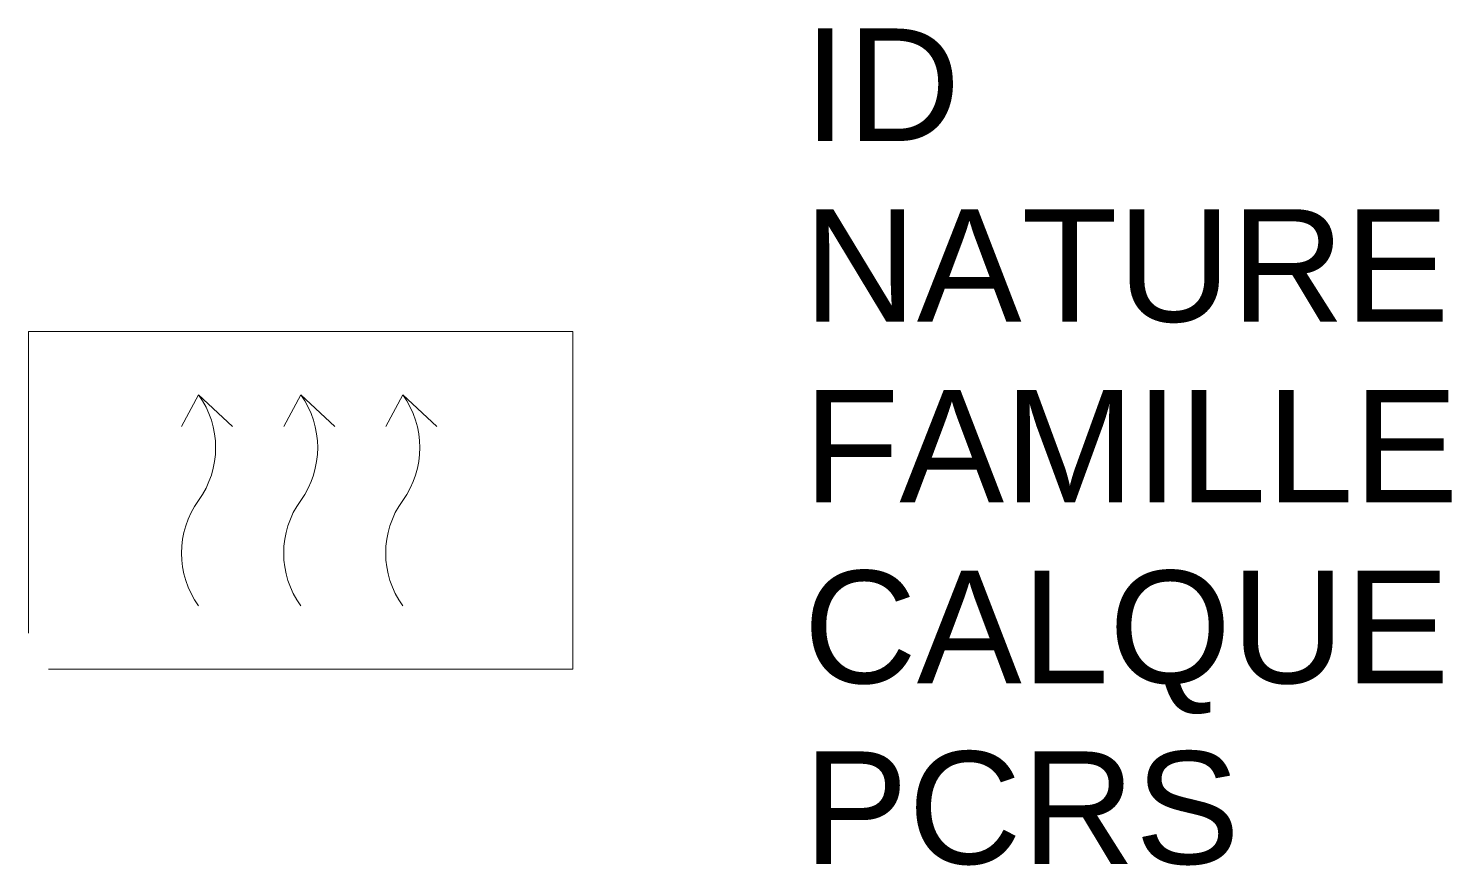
# Model space of a CAD drawing. Header units: metres. Extents: x 0 to 2.53, y -0.35 to 1.14.
import ezdxf

# ---------------------------------------------------------------- set-up
doc = ezdxf.new("R2010")
doc.units = ezdxf.units.M
doc.linetypes.add('Socle_Continu', pattern=[2.5, 2.5, 0])
doc.layers.add('CHAUF_SCS', color=6, linetype='Socle_Continu', lineweight=13)
doc.styles.get("Standard").update_dxf_attribs({"font": 'arial.ttf'})

msp = doc.modelspace()

# ---------------------------------------------------------------- linework, layer by layer
at = {"layer": 'CHAUF_SCS', "linetype": 'Socle_Continu'}
for p, q in [((0.3025, 0.4875), (0.2723, 0.4313)), ((0.3025, 0.4875), (0.363, 0.4313)), ((0.484, 0.4875), (0.4538, 0.4313)), ((0.484, 0.4875), (0.5444, 0.4313)), ((0.6654, 0.4875), (0.6352, 0.4313)), ((0.6654, 0.4875), (0.7259, 0.4313))]:
    msp.add_line(p, q, dxfattribs=at)
at = {"layer": 'CHAUF_SCS', "linetype": 'Socle_Continu', "flags": 128}
msp.add_lwpolyline([(0, 0.6), (0.9679, 0.6), (0.9679, 0), (0, 0)], close=True, dxfattribs=at)
for points in [[(0.3025, 0.1125, -0.322633), (0.3025, 0.3, 0.322633), (0.3025, 0.4875)], [(0.484, 0.1125, -0.322633), (0.484, 0.3, 0.322633), (0.484, 0.4875)], [(0.6654, 0.1125, -0.322633), (0.6654, 0.3, 0.322633), (0.6654, 0.4875)]]:
    msp.add_lwpolyline(points, format="xyb", dxfattribs=at)

# ---------------------------------------------------------------- texts
at = {"layer": 'CHAUF_SCS', "linetype": 'Socle_Continu', "flags": 9}
for tag, p, s in [('ID', (1.3776, 0.9389), 'EP_0323'), ('NATURE', (1.3776, 0.6176), 'Trappe rectangulaire de chauffage'), ('FAMILLE', (1.3776, 0.2963), 'Chauffage'), ('CALQUE', (1.3776, -0.025), 'CHAUF_SCS'), ('PCRS', (1.3776, -0.3463), 'AffleurantSymbole')]:
    msp.add_attdef(tag, p, s, height=0.2, dxfattribs=at)

doc.saveas('drawing.dxf')
